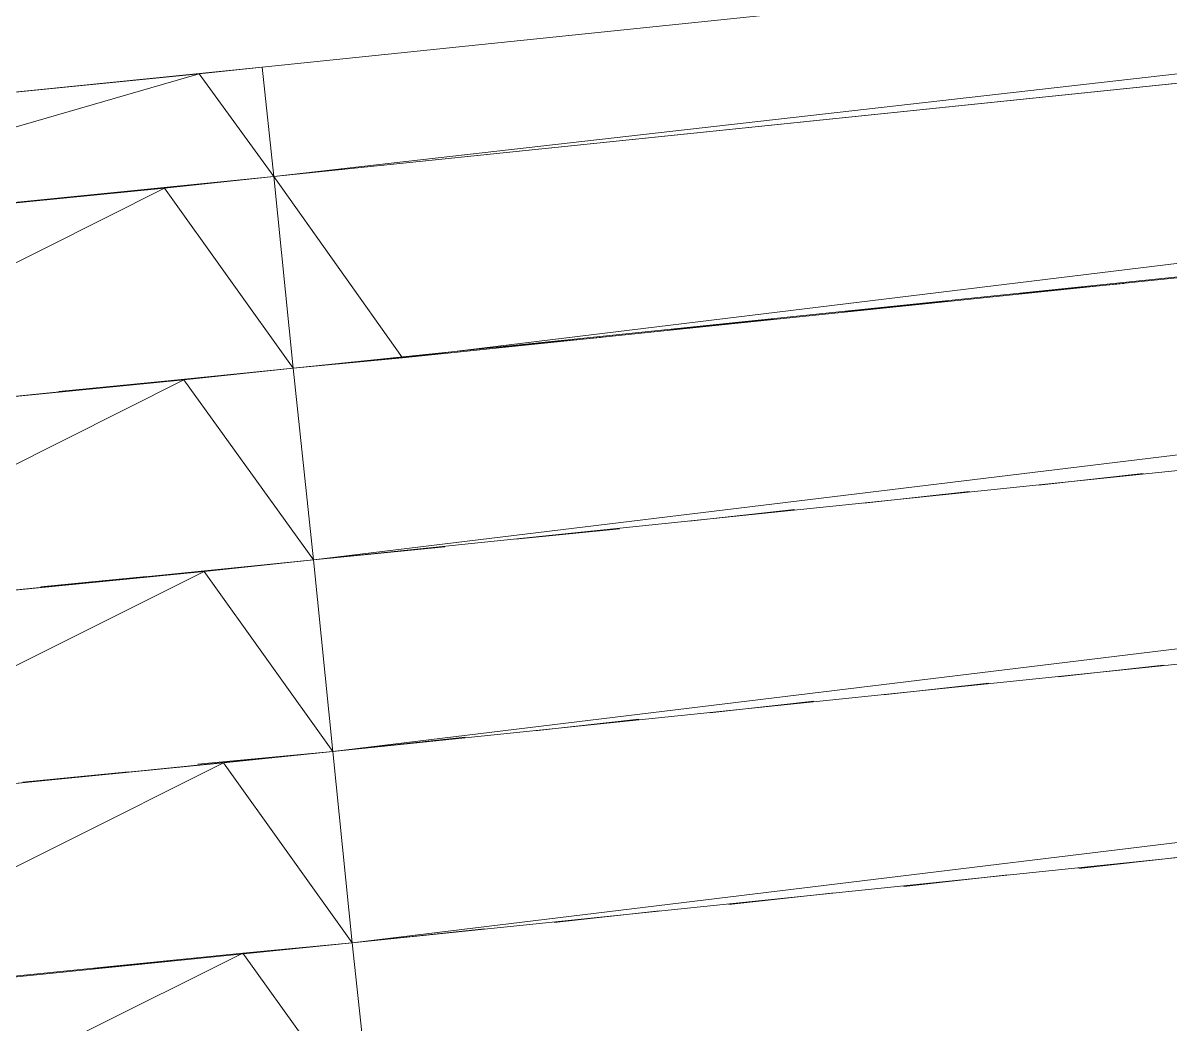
# Model space of a CAD drawing. Header units: inches. Extents: x -0.6 to 32.5, y 0.8 to 22.6.
# Drawn here: x 4.884 to 6.371, y 19.667 to 20.965 of the extents above; entities that cross this region are included whole.
import ezdxf

# ---------------------------------------------------------------- set-up
doc = ezdxf.new("R2010")
doc.units = ezdxf.units.IN
doc.header["$MEASUREMENT"] = 0
doc.layers.add('PDF_Geometry', color=7, linetype='Continuous', true_color=0xa5a5a5)

msp = doc.modelspace()

# ---------------------------------------------------------------- linework, layer by layer
at = {"layer": 'PDF_Geometry', "color": 254, "lineweight": 0, "true_color": 0xdcdcdc}
for points in [[(5.2089, 20.7656), (18.9772, 22.3305), (5.1939, 20.9072), (5.2089, 20.7656)], [(18.9922, 22.1889), (5.2089, 20.7656), (18.9772, 22.3305), (18.9922, 22.1889)], [(18.8506, 22.1739), (5.2089, 20.7656), (5.3756, 20.5306), (18.8506, 22.1739)], [(18.8506, 22.1739), (19.0172, 21.9405), (5.3756, 20.5306), (18.8506, 22.1739)], [(5.2606, 20.2689), (19.0172, 21.9406), (5.2339, 20.5172), (5.2606, 20.2689)], [(19.0422, 21.6939), (5.2606, 20.2689), (19.0172, 21.9406), (19.0422, 21.6939)], [(5.2856, 20.0206), (19.0422, 21.6939), (5.2606, 20.2689), (5.2856, 20.0206)], [(19.0689, 21.4456), (5.2856, 20.0206), (19.0422, 21.6939), (19.0689, 21.4456)], [(5.3106, 19.7722), (19.0689, 21.4456), (5.2856, 20.0206), (5.3106, 19.7722)], [(19.0939, 21.1972), (5.3106, 19.7722), (19.0689, 21.4456), (19.0939, 21.1972)], [(5.3372, 19.5239), (19.0939, 21.1972), (5.3106, 19.7722), (5.3372, 19.5239)], [(5.1939, 20.9072), (5.2089, 20.7656), (5.1122, 20.8989), (5.1939, 20.9072)], [(5.1122, 20.8989), (4.3589, 20.6806), (4.2639, 20.8139), (5.1122, 20.8989)], [(5.2089, 20.7656), (5.1122, 20.8989), (4.3589, 20.6806), (5.2089, 20.7656)], [(5.2089, 20.7656), (5.2339, 20.5172), (5.0672, 20.7506), (5.2089, 20.7656)], [(5.2089, 20.7656), (5.3756, 20.5306), (5.2339, 20.5172), (5.2089, 20.7656)], [(5.0672, 20.7506), (4.4439, 20.4372), (4.2772, 20.6722), (5.0672, 20.7506)], [(5.2339, 20.5172), (5.0672, 20.7506), (4.4439, 20.4372), (5.2339, 20.5172)], [(5.2339, 20.5172), (5.2606, 20.2689), (5.0922, 20.5022), (5.2339, 20.5172)], [(5.0922, 20.5022), (4.4689, 20.1889), (4.3006, 20.4239), (5.0922, 20.5022)], [(5.2606, 20.2689), (5.0922, 20.5022), (4.4689, 20.1889), (5.2606, 20.2689)], [(5.2606, 20.2689), (5.2856, 20.0206), (5.1189, 20.2539), (5.2606, 20.2689)], [(5.1189, 20.2539), (4.4922, 19.9405), (4.3256, 20.1755), (5.1189, 20.2539)], [(5.2856, 20.0206), (5.1189, 20.2539), (4.4922, 19.9405), (5.2856, 20.0206)], [(5.2856, 20.0206), (5.3106, 19.7722), (5.1439, 20.0056), (5.2856, 20.0206)], [(5.1439, 20.0056), (4.5172, 19.6922), (4.3489, 19.9272), (5.1439, 20.0056)], [(5.3106, 19.7722), (5.1439, 20.0056), (4.5172, 19.6922), (5.3106, 19.7722)], [(5.1689, 19.7589), (4.5406, 19.4456), (4.3739, 19.6789), (5.1689, 19.7589)], [(5.3372, 19.5239), (5.1689, 19.7589), (4.5406, 19.4456), (5.3372, 19.5239)], [(5.3106, 19.7722), (5.3372, 19.5239), (5.1689, 19.7589), (5.3106, 19.7722)]]:
    msp.add_lwpolyline(points, dxfattribs=at)
at = {"layer": 'PDF_Geometry', "lineweight": 0}
for points in [[(5.1939, 20.9072), (18.9772, 22.3305)], [(5.2089, 20.7656), (18.9922, 22.1889)], [(0.8856, 20.5272), (1.2822, 20.5556), (2.2606, 20.6339), (3.2389, 20.7172), (4.2172, 20.8089), (5.1939, 20.9072)], [(0.8856, 20.5272), (1.2822, 20.5556), (2.2606, 20.6339), (3.2389, 20.7172), (4.2172, 20.8089), (5.1939, 20.9072)], [(0.8856, 20.3839), (1.2922, 20.4139), (2.2722, 20.4922), (3.2522, 20.5756), (4.2306, 20.6672), (5.2089, 20.7656)], [(6.1739, 20.6139), (6.3106, 20.6272)], [(5.9489, 20.5905), (6.0839, 20.6039)], [(5.7222, 20.5672), (5.8572, 20.5806)], [(5.4956, 20.5439), (5.6322, 20.5572)], [(5.2339, 20.5172), (5.4056, 20.5339)], [(5.1572, 20.5089), (5.2339, 20.5172)], [(4.9306, 20.4872), (5.0672, 20.5006)], [(6.2006, 20.3656), (6.3356, 20.3806)], [(5.9739, 20.3422), (6.1106, 20.3572)], [(5.7472, 20.3189), (5.8839, 20.3339)], [(5.5222, 20.2956), (5.6572, 20.3089)], [(5.2606, 20.2689), (5.4306, 20.2855)], [(5.1339, 20.2556), (5.2606, 20.2689)], [(4.9072, 20.2339), (5.0439, 20.2472)], [(6.2256, 20.1172), (6.3622, 20.1322)], [(5.9989, 20.0939), (6.1356, 20.1089)], [(5.7739, 20.0706), (5.9089, 20.0856)], [(5.5472, 20.0472), (5.6822, 20.0622)], [(5.2856, 20.0206), (5.4572, 20.0389)], [(5.1106, 20.0039), (5.2856, 20.0206)], [(4.8839, 19.9806), (5.0206, 19.9939)], [(6.2522, 19.8689), (6.3872, 19.8839)], [(6.0256, 19.8456), (6.1606, 19.8606)], [(5.7989, 19.8222), (5.9356, 19.8372)], [(5.5722, 19.7989), (5.7089, 19.8139)], [(5.3106, 19.7722), (5.4822, 19.7906)], [(5.2006, 19.7622), (5.3106, 19.7722)], [(4.9739, 19.7389), (5.1106, 19.7522)]]:
    msp.add_lwpolyline(points, dxfattribs=at)
at = {"layer": 'PDF_Geometry', "color": 9, "lineweight": 5, "true_color": 0xbababa}
msp.add_arc((177.93, -1576.9031), 1605.3676, 95.3686327, 96.3315584, dxfattribs=at)

doc.saveas('drawing.dxf')
